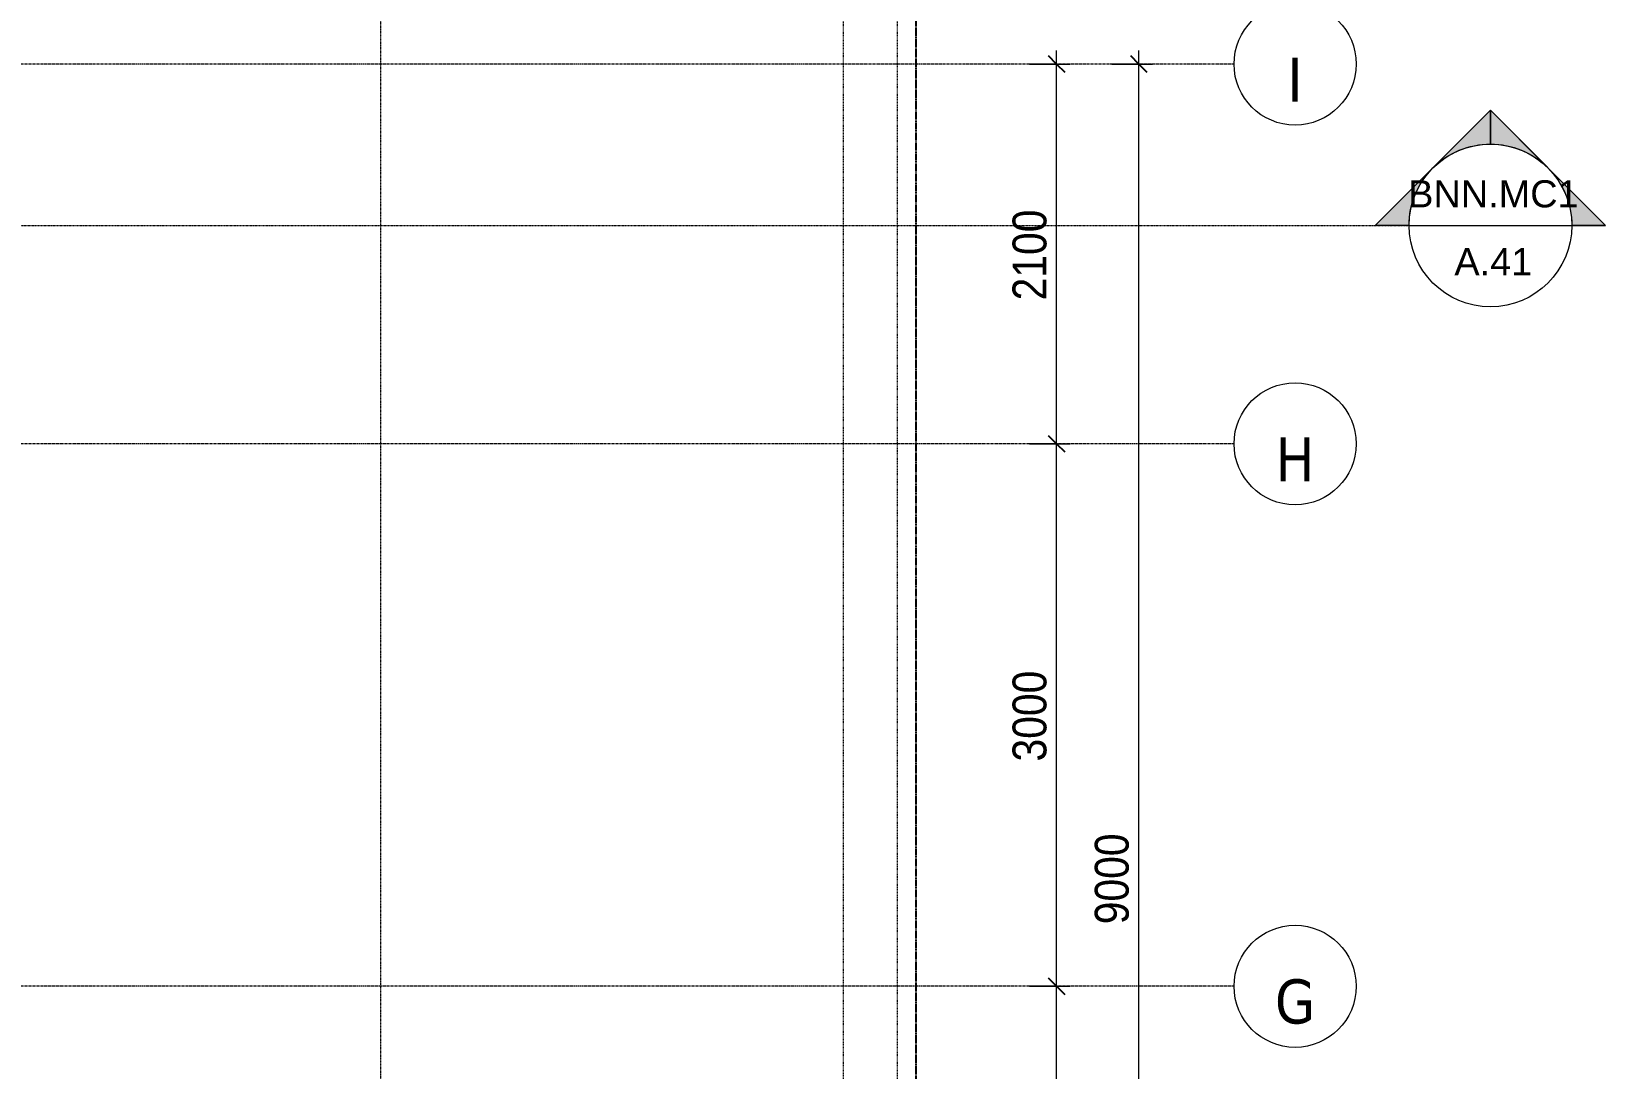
# Model space of a CAD drawing. Header units: millimetres. Extents: x 46079 to 131409, y 40831 to 60403.
# Drawn here: x 122703 to 131409, y 47982 to 53717 of the extents above; entities that cross this region are included whole.
import ezdxf

# ---------------------------------------------------------------- set-up
doc = ezdxf.new("R2010")
doc.units = ezdxf.units.MM
for name, pattern in [('Alignement de la ligne', [6.35, 3.175, -3.175]), ('Dash - Tight', [4.5, 3, -1.5]), ('Dash Dot 3_16_', [7.9375, 4.7625, -1.5875, 0, -1.5875]), ('Grid Line', [22.225, 12.7, -3.175, 3.175, -3.175]), ('Hidden', [7.14375, 4.7625, -2.38125])]:
    doc.linetypes.add(name, pattern=pattern)
for name, color, linetype, lineweight in [('A-ANNO-DIMS', 211, 'Continuous', 9), ('A-ANNO-DIMS-75', 211, 'Continuous', 9), ('A-DETL-GENF-2', 92, 'Dash - Tight', 18), ('A-DETL-GENF-3', 92, 'Hidden', 25), ('G-ANNO-SYMB', 111, 'Continuous', 9), ('G-ANNO-SYMB-1', 111, 'Dash Dot 3_16_', 18), ('G-IMPT-3', 9, 'Alignement de la ligne', 18), ('M-EQPM-2', 9, 'Alignement de la ligne', 18), ('S-GRID-1', 1, 'Grid Line', 9), ('S-GRID-IDEN', 1, 'Continuous', 9)]:
    doc.layers.add(name, color=color, linetype=linetype, lineweight=lineweight)
doc.styles.add('Arial_2', font='arial.ttf', dxfattribs={"height": 150})
doc.styles.add('Tahoma_B', font='tahomabd.ttf', dxfattribs={"height": 243.75})
doc.styles.add('UTM Avo', font='', dxfattribs={"width": 0.9, "height": 187.5})
doc.styles.get('UTM Avo').set_extended_font_data('UTM Avo')
doc.dimstyles.new('1_Dim_chi_tiet_2_5', dxfattribs={"dimscale": 304.8, "dimtxt": 187.368928, "dimasz": 0.295276, "dimexe": 0.246063, "dimexo": 0.0625, "dimgap": 0.024606, "dimtad": 1, "dimdec": 0, "dimrnd": 5, "dimzin": 0, "dimdsep": 46, "dimtxsty": 'UTM Avo', "dimblk1": 'OBLIQUE', "dimblk2": 'OBLIQUE', "dimsah": 1, "dimcen": 0.09, "dimdle": 0.246063, "dimazin": 0, "dimtfac": 1, "dimtdec": 4, "dimtix": 1, "dimtmove": 0, "dimatfit": 3, "dimfxl": 0.492126, "dimfxlon": 1, "dimtvp": 1, "dimtolj": 1, "dimtzin": 0, "dimarcsym": 2})

# ---------------------------------------------------------------- blocks, each defined once
blk = doc.blocks.new('TKTC_NAP THAM BE NUOC NGAM_260130 - TKTC_XREF_260130_NAP THAM BE NUOC NGAM_dwg-4013458-TKCS_BỂ NƯỚC NGẦM - MẶT BẰNG NẮP BỂ')
at = {"layer": 'G-IMPT-3'}
blk.add_line((-134909, 141325.1), (-134909, 153914.7), dxfattribs=at)
at = {"layer": 'G-IMPT-3', "flags": 128}
blk.add_lwpolyline([(-135209, 141325.1), (-135209, 153614.7), (-142034, 153614.7), (-142034, 148889.7), (-148499, 148889.7)], dxfattribs=at)
blk = doc.blocks.new('TKTC_NAP THAM BE NUOC NGAM_260130 - NẮP THĂM BỂ NƯỚC NGẦM-2336355-TKCS_BỂ NƯỚC NGẦM - MẶT BẰNG NẮP BỂ')
blk.add_blockref('TKTC_NAP THAM BE NUOC NGAM_260130 - TKTC_XREF_260130_NAP THAM BE NUOC NGAM_dwg-4013458-TKCS_BỂ NƯỚC NGẦM - MẶT BẰNG NẮP BỂ', (150009, -139814.7))
blk = doc.blocks.new('BORDER VIEW - BORDER VIEW-2143926-TKCS_BỂ NƯỚC NGẦM - MẶT BẰNG NẮP BỂ')
at = {"layer": 'A-DETL-GENF-3'}
blk.add_line((20500, 14521.3), (20500, 150), dxfattribs=at)
blk = doc.blocks.new('Grid - M_Grid Head - Circle-353313-TKCS_BỂ NƯỚC NGẦM - MẶT BẰNG NẮP BỂ')
at = {"layer": 'S-GRID-IDEN'}
blk.add_circle((0, 0), 4.5, dxfattribs=at)
blk = doc.blocks.new('Section - M_Section Head - Filled-352373-TKCS_BỂ NƯỚC NGẦM - MẶT BẰNG NẮP BỂ')
at = {"layer": 'G-ANNO-SYMB'}
h = blk.add_hatch(color=256, dxfattribs=at)
edge = h.paths.add_edge_path()
edge.add_line((-6, 8.49), (-6, 6))
edge.add_arc((-6, 0), 6, 90, 135)
edge.add_line((-10.24, 4.24), (-6, 8.49))
h = blk.add_hatch(color=256, dxfattribs=at)
edge = h.paths.add_edge_path()
edge.add_line((-6, 8.49), (-1.76, 4.24))
edge.add_arc((-6, 0), 6, 45, 90)
edge.add_line((-6, 6), (-6, 8.49))
h = blk.add_hatch(color=256, dxfattribs=at)
edge = h.paths.add_edge_path()
edge.add_line((-14.49, 0), (-10.24, 4.24))
edge.add_arc((-6, 0), 6, 135, 180)
edge.add_line((-12, 0), (-14.49, 0))
h = blk.add_hatch(color=256, dxfattribs=at)
edge = h.paths.add_edge_path()
edge.add_line((2.49, 0), (0, 0))
edge.add_arc((-6, 0), 6, 360, 405)
edge.add_line((-1.76, 4.24), (2.49, 0))
for p, q in [((-6, 8.49), (-14.49, 0)), ((-6, 8.49), (-10.24, 4.24)), ((-6, 8.49), (2.49, 0)), ((-6, 6), (-6, 8.49)), ((-6, 8.49), (-6, 6)), ((-1.76, 4.24), (-6, 8.49)), ((-10.24, 4.24), (-14.49, 0)), ((2.49, 0), (-1.76, 4.24)), ((-14.49, 0), (-12, 0)), ((0, 0), (2.49, 0)), ((-12, 0), (-14.49, 0)), ((0, 0), (2.49, 0))]:
    blk.add_line(p, q, dxfattribs=at)
for start, end in [(360, 180), (90, 135), (45, 90), (135, 180), (360, 45), (180, 360)]:
    blk.add_arc((-6, 0), 6, start, end, dxfattribs=at)
blk = doc.blocks.new('DIMBLOCK56-TKCS_BỂ NƯỚC NGẦM - MẶT BẰNG NẮP BỂ')
at = {"layer": 'A-ANNO-DIMS-75'}
for p, q in [((128222.4, 48436.9), (128447.4, 48436.9)), ((128372.4, 48436.9), (128222.4, 48436.9)), ((128372.4, 45336.9), (128372.4, 48436.9)), ((128222.4, 45336.9), (128447.4, 45336.9)), ((128372.4, 45336.9), (128222.4, 45336.9))]:
    blk.add_line(p, q, dxfattribs=at)
at = {"layer": 'A-ANNO-DIMS-75', "lineweight": 25}
for p, q in [((128372.4, 48436.9), (128327.4, 48481.9)), ((128372.4, 48436.9), (128417.4, 48391.9)), ((128372.4, 45336.9), (128327.4, 45381.9)), ((128372.4, 45336.9), (128417.4, 45291.9))]:
    blk.add_line(p, q, dxfattribs=at)
at = {"layer": 'A-ANNO-DIMS-75', "color": 0, "insert": (128128.9, 46630.2), "char_height": 187.5, "width": 616.236, "attachment_point": 1, "rotation": 90, "line_spacing_factor": 1.110334, "style": 'UTM Avo'}
blk.add_mtext('3100', dxfattribs=at)
blk = doc.blocks.new('_Oblique')
at = {"color": 0, "linetype": 'ByBlock', "lineweight": -2}
blk.add_line((-0.5, -0.5), (0.5, 0.5), dxfattribs=at)
blk = doc.blocks.new('DIMBLOCK57-TKCS_BỂ NƯỚC NGẦM - MẶT BẰNG NẮP BỂ')
at = {"layer": 'A-ANNO-DIMS-75', "lineweight": 25}
for p, q in [((128372.4, 51436.9), (128327.4, 51481.9)), ((128372.4, 51436.9), (128417.4, 51391.9)), ((128372.4, 48436.9), (128327.4, 48481.9)), ((128372.4, 48436.9), (128417.4, 48391.9))]:
    blk.add_line(p, q, dxfattribs=at)
at = {"layer": 'A-ANNO-DIMS-75'}
for p, q in [((128222.4, 51436.9), (128447.4, 51436.9)), ((128372.4, 51436.9), (128222.4, 51436.9)), ((128372.4, 48436.9), (128372.4, 51436.9)), ((128222.4, 48436.9), (128447.4, 48436.9)), ((128372.4, 48436.9), (128222.4, 48436.9))]:
    blk.add_line(p, q, dxfattribs=at)
at = {"layer": 'A-ANNO-DIMS-75', "color": 0, "insert": (128128.9, 49680.2), "char_height": 187.5, "width": 616.236, "attachment_point": 1, "rotation": 90, "line_spacing_factor": 1.110334, "style": 'UTM Avo'}
blk.add_mtext('3000', dxfattribs=at)
blk = doc.blocks.new('DIMBLOCK58-TKCS_BỂ NƯỚC NGẦM - MẶT BẰNG NẮP BỂ')
at = {"layer": 'A-ANNO-DIMS-75', "lineweight": 25}
for p, q in [((128372.4, 53536.9), (128327.4, 53581.9)), ((128372.4, 53536.9), (128417.4, 53491.9)), ((128372.4, 51436.9), (128327.4, 51481.9)), ((128372.4, 51436.9), (128417.4, 51391.9))]:
    blk.add_line(p, q, dxfattribs=at)
at = {"layer": 'A-ANNO-DIMS-75'}
for p, q in [((128372.4, 51436.9), (128372.4, 53611.9)), ((128222.4, 53536.9), (128447.4, 53536.9)), ((128372.4, 53536.9), (128222.4, 53536.9)), ((128222.4, 51436.9), (128447.4, 51436.9)), ((128372.4, 51436.9), (128222.4, 51436.9))]:
    blk.add_line(p, q, dxfattribs=at)
at = {"layer": 'A-ANNO-DIMS-75', "color": 0, "insert": (128128.9, 52230.2), "char_height": 187.5, "width": 616.236, "attachment_point": 1, "rotation": 90, "line_spacing_factor": 1.110334, "style": 'UTM Avo'}
blk.add_mtext('2100', dxfattribs=at)
blk = doc.blocks.new('DIMBLOCK68-TKCS_BỂ NƯỚC NGẦM - MẶT BẰNG NẮP BỂ')
at = {"layer": 'A-ANNO-DIMS-75', "lineweight": 25}
for p, q in [((128827.4, 53536.9), (128782.4, 53581.9)), ((128827.4, 53536.9), (128872.4, 53491.9)), ((128827.4, 44536.9), (128782.4, 44581.9)), ((128827.4, 44536.9), (128872.4, 44491.9))]:
    blk.add_line(p, q, dxfattribs=at)
at = {"layer": 'A-ANNO-DIMS-75'}
for p, q in [((128827.4, 44461.9), (128827.4, 53611.9)), ((128677.4, 53536.9), (128902.4, 53536.9)), ((128827.4, 53536.9), (128677.4, 53536.9)), ((128677.4, 44536.9), (128902.4, 44536.9)), ((128827.4, 44536.9), (128677.4, 44536.9))]:
    blk.add_line(p, q, dxfattribs=at)
at = {"layer": 'A-ANNO-DIMS-75', "color": 0, "insert": (128583.9, 48780.2), "char_height": 187.5, "width": 616.236, "attachment_point": 1, "rotation": 90, "line_spacing_factor": 1.110334, "style": 'UTM Avo'}
blk.add_mtext('9000', dxfattribs=at)

msp = doc.modelspace()

# ---------------------------------------------------------------- linework, layer by layer
at = {"layer": 'G-ANNO-SYMB'}
msp.add_line((130322.3, 52644.4), (131222.3, 52644.4), dxfattribs=at)
at = {"layer": 'G-ANNO-SYMB-1'}
for p, q in [((124632.5, 59766.6), (124632.5, 42597.1)), ((105498.6, 52644.4), (130322.3, 52644.4))]:
    msp.add_line(p, q, dxfattribs=at)
at = {"layer": 'S-GRID-1'}
for p, q in [((127479.4, 53536.9), (108127, 53536.9)), ((129354.4, 53536.9), (127479.4, 53536.9)), ((127479.4, 51436.9), (108127, 51436.9)), ((129354.4, 51436.9), (127479.4, 51436.9)), ((127479.4, 48436.9), (108127, 48436.9)), ((129354.4, 48436.9), (127479.4, 48436.9))]:
    msp.add_line(p, q, dxfattribs=at)

# ---------------------------------------------------------------- block references
at = {"layer": 'A-DETL-GENF-2'}
msp.add_blockref('BORDER VIEW - BORDER VIEW-2143926-TKCS_BỂ NƯỚC NGẦM - MẶT BẰNG NẮP BỂ', (107093.3, 43836.9), dxfattribs=at)
at = {"layer": 'G-ANNO-SYMB', "extrusion": (0, 0, -1), "xscale": 74.99999999999996, "yscale": 74.99999999999996, "zscale": 74.99999999999996}
msp.add_blockref('Section - M_Section Head - Filled-352373-TKCS_BỂ NƯỚC NGẦM - MẶT BẰNG NẮP BỂ', (-130322.3, 52644.4), dxfattribs=at)
at = {"layer": 'M-EQPM-2'}
msp.add_blockref('TKTC_NAP THAM BE NUOC NGAM_260130 - NẮP THĂM BỂ NƯỚC NGẦM-2336355-TKCS_BỂ NƯỚC NGẦM - MẶT BẰNG NẮP BỂ', (112393.4, 44236.9), dxfattribs=at)
at = {"layer": 'S-GRID-IDEN', "xscale": 74.99999999999996, "yscale": 74.99999999999996, "zscale": 74.99999999999996, "rotation": 89.9999999999998}
for p in [(129691.9, 53536.9), (129691.9, 51436.9), (129691.9, 48436.9)]:
    msp.add_blockref('Grid - M_Grid Head - Circle-353313-TKCS_BỂ NƯỚC NGẦM - MẶT BẰNG NẮP BỂ', p, dxfattribs=at)

# ---------------------------------------------------------------- texts
at = {"layer": 'G-ANNO-SYMB', "char_height": 150, "attachment_point": 5, "line_spacing_factor": 0.936439, "style": 'Arial_2'}
for s, insert, width in [('\\pt952.5,1905,2857.5,3810,4762.5,5715,6667.5,7620,8572.5,9525,10477.5,11430,12382.5,13335,14287.5,15240,16192.5,17145,18097.5,19050,20002.5,20955,21907.5,22860,23812.5,24765,25717.5,26670,27622.5,28575,29527.5,30480;BNN.MC1', (130788.7, 52818.4), 962.25), ('\\pt952.5,1905,2857.5,3810,4762.5,5715,6667.5,7620,8572.5,9525,10477.5,11430,12382.5,13335,14287.5,15240,16192.5,17145,18097.5,19050,20002.5,20955,21907.5,22860,23812.5,24765,25717.5,26670,27622.5,28575,29527.5,30480;A.41', (130788.3, 52444.2), 446.25)]:
    msp.add_mtext(s, dxfattribs=dict(at, insert=insert, width=width))

# ---------------------------------------------------------------- dimensions: what is measured, and where the dimension line sits
at = {"layer": 'A-ANNO-DIMS'}
for base, p1, p2, override, picture, middle in [((128372.4, 53536.9), (128222.4, 51436.9), (128222.4, 53536.9), {"dimpost": '<>', "dimfxl": 2100}, 'DIMBLOCK58-TKCS_BỂ NƯỚC NGẦM - MẶT BẰNG NẮP BỂ', (128267.9, 52486.9)), ((128827.4, 53536.9), (128677.4, 44536.9), (128677.4, 53536.9), {"dimpost": '<>', "dimfxl": 9000}, 'DIMBLOCK68-TKCS_BỂ NƯỚC NGẦM - MẶT BẰNG NẮP BỂ', (128722.9, 49036.9)), ((128372.4, 51436.9), (128222.4, 48436.9), (128222.4, 51436.9), {"dimpost": '<>', "dimfxl": 3000}, 'DIMBLOCK57-TKCS_BỂ NƯỚC NGẦM - MẶT BẰNG NẮP BỂ', (128267.9, 49936.9)), ((128372.4, 48436.9), (128222.4, 45336.9), (128222.4, 48436.9), {"dimpost": '<>', "dimfxl": 3100}, 'DIMBLOCK56-TKCS_BỂ NƯỚC NGẦM - MẶT BẰNG NẮP BỂ', (128267.9, 46886.9))]:
    dim = msp.add_linear_dim(base=base, p1=p1, p2=p2, angle=90, dimstyle='1_Dim_chi_tiet_2_5', override=override, dxfattribs=at)
    dim.commit()
    dim.dimension.update_dxf_attribs({"geometry": picture, "text_midpoint": middle})

# ---------------------------------------------------------------- next in the draw order: texts
at = {"layer": 'S-GRID-IDEN', "char_height": 243.75, "attachment_point": 5, "line_spacing_factor": 0.996129, "style": 'Tahoma_B', "bg_fill": 3, "box_fill_scale": 1.25, "bg_fill_color": 256, "bg_fill_true_color": 13158600, "bg_fill_transparency": 0}
for s, insert, width in [('\\pt952.49944,1904.99888,2857.50075,3810.00019,4762.49962,5714.99906,6667.50094,7620.00037,8572.49981,9524.99925,10477.50113,11430.00056,12382.5,13334.99944,14287.49888,15240.00075,16192.50019,17144.99963,18097.49906,19050.00094,20002.50038,20954.99981,21907.49925,22860.00113,23812.50056,24765,25717.49944,26669.99887,27622.50075,28575.00019,29527.49963,30479.99906;I', (129691.6, 53451), 163.5), ('\\pt952.49944,1904.99888,2857.50075,3810.00019,4762.49962,5714.99906,6667.50094,7620.00037,8572.49981,9524.99925,10477.50113,11430.00056,12382.5,13334.99944,14287.49888,15240.00075,16192.50019,17144.99963,18097.49906,19050.00094,20002.50038,20954.99981,21907.49925,22860.00113,23812.50056,24765,25717.49944,26669.99887,27622.50075,28575.00019,29527.49963,30479.99906;H', (129691.2, 51351), 258), ('\\pt952.49944,1904.99888,2857.50075,3810.00019,4762.49962,5714.99906,6667.50094,7620.00037,8572.49981,9524.99925,10477.50113,11430.00056,12382.5,13334.99944,14287.49888,15240.00075,16192.50019,17144.99963,18097.49906,19050.00094,20002.50038,20954.99981,21907.49925,22860.00113,23812.50056,24765,25717.49944,26669.99887,27622.50075,28575.00019,29527.49963,30479.99906;G', (129691.6, 48351), 252.75)]:
    msp.add_mtext(s, dxfattribs=dict(at, insert=insert, width=width))

doc.saveas('drawing.dxf')
